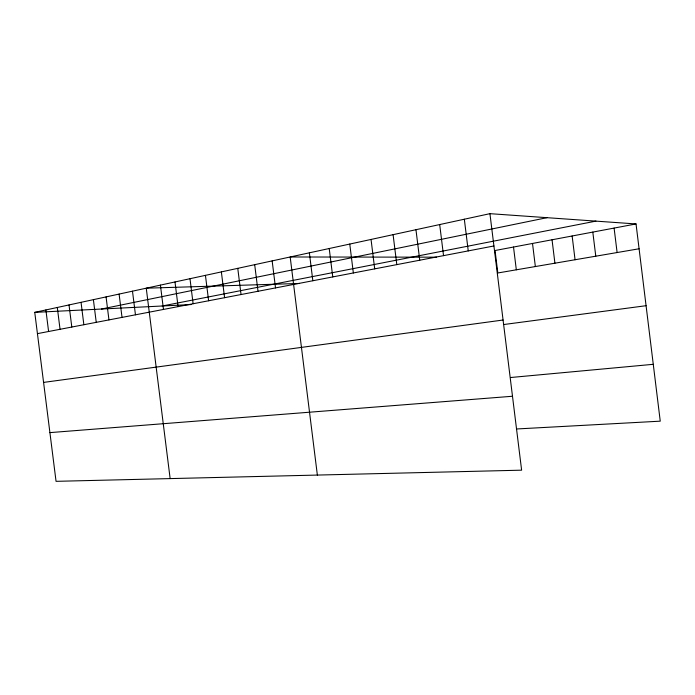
<?xml version="1.0" encoding="UTF-8"?>
<svg xmlns="http://www.w3.org/2000/svg" width="695" height="695" viewBox="0 0 695 695"><rect width="100%" height="100%" fill="white"/><g stroke="black" fill="none" stroke-linecap="round" stroke-linejoin="round"><path stroke-width="1.04" d="M489.932 213.669L521.624 470.176L56.052 481.331L34.75 312.368L489.932 213.669L636.038 223.946L660.25 421.17L517.089 428.945M101.487 309.04L546.991 217.683M162.178 306.009L595.91 221.123M37.434 333.643L493.919 245.969M636.038 223.946L495.04 250.521L497.82 272.979L639.087 248.775M43.576 382.406L503.067 320.021M504.179 324.478L646.072 305.704M510.729 377.507L653.274 364.31M49.91 432.62L512.493 396.254M34.75 312.368L191.255 304.549M299.588 283.456L146.254 288.19L170.145 478.603M436.53 257.176L290.18 256.985L317.363 475.076M69.022 304.94L71.802 327.041M57.303 307.477L60.048 329.3M45.887 309.953L48.598 331.498M371.043 239.445L374.701 268.869M349.767 244.058L353.355 272.97M329.221 248.515L332.757 276.923M309.371 252.824L312.846 280.745M272.153 260.894L275.524 287.912M254.691 264.673L258.01 291.274M237.768 268.348L241.043 294.541M221.358 271.901L224.589 297.695M205.442 275.359L208.622 300.761M189.987 278.704L193.123 303.741M174.992 281.962L178.076 306.625M160.415 285.124L163.464 309.431M132.484 291.179L135.456 314.818M119.097 294.081L122.025 317.398M106.066 296.904L108.959 319.9M93.391 299.658L96.24 322.341M81.046 302.334L83.86 324.721M614.102 228.082L617.108 252.546M592.809 232.095L595.78 256.194M572.133 235.987L575.06 259.748M552.039 239.775L554.923 263.197M532.509 243.459L535.359 266.55M513.518 247.038L516.324 269.808M464.33 219.22L468.248 250.904M439.692 224.563L443.54 255.647M415.958 229.706L419.745 260.217M393.092 234.667L396.81 264.621"/></g></svg>
